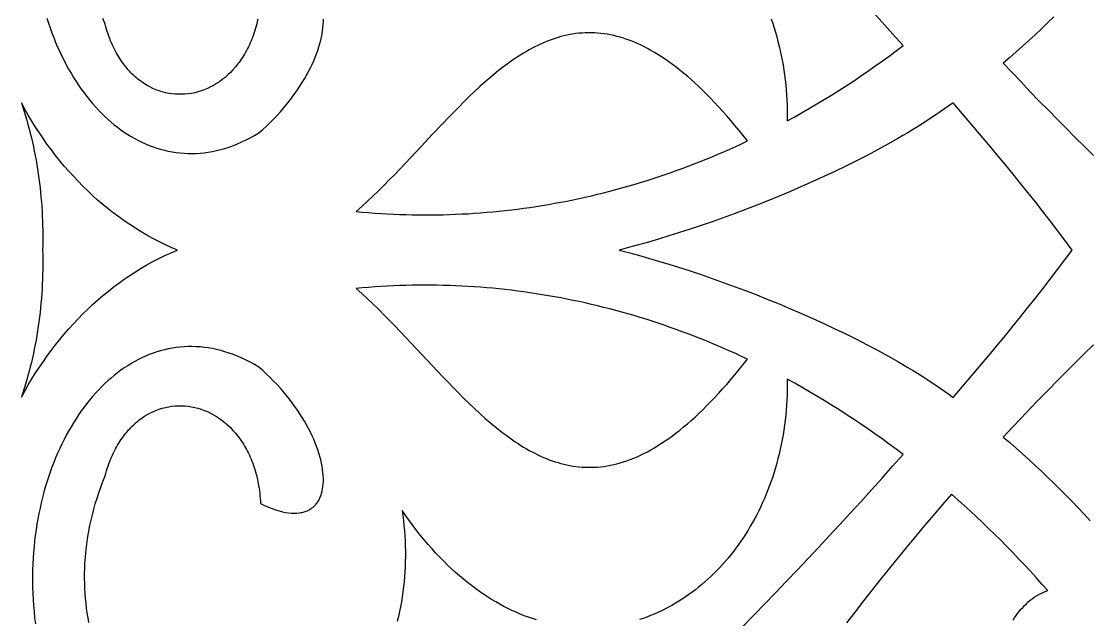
# Model space of a CAD drawing. Extents: x -4950 to -2150, y -1354 to 1346.
# Drawn here: x -3400.8 to -3193, y -1101.7 to -985.4 of the extents above; entities that cross this region are included whole.
import ezdxf

# ---------------------------------------------------------------- set-up
doc = ezdxf.new("R2010")
doc.units = 0
doc.layers.add('LAYER_1', color=18, linetype='CONTINUOUS')

msp = doc.modelspace()

# ---------------------------------------------------------------- linework, layer by layer
at = {"layer": 'LAYER_1'}
for points in [[(-3395.8, -984.79), (-3395.49, -985.76), (-3395.16, -986.72), (-3394.82, -987.67), (-3394.46, -988.6), (-3394.09, -989.52), (-3393.7, -990.42), (-3393.3, -991.31), (-3392.89, -992.18), (-3392.46, -993.04), (-3392.02, -993.89), (-3391.56, -994.72), (-3391.1, -995.53), (-3390.62, -996.32), (-3390.12, -997.1), (-3389.62, -997.86), (-3389.1, -998.6), (-3388.57, -999.33), (-3388.03, -1000.04), (-3387.48, -1000.72), (-3386.92, -1001.39), (-3386.35, -1002.04), (-3385.76, -1002.67), (-3385.17, -1003.29), (-3384.56, -1003.88), (-3383.95, -1004.45), (-3383.32, -1005), (-3382.69, -1005.52), (-3382.04, -1006.03), (-3381.39, -1006.51), (-3380.73, -1006.98), (-3380.06, -1007.42), (-3379.38, -1007.83), (-3378.69, -1008.23), (-3378, -1008.6), (-3377.3, -1008.94), (-3376.59, -1009.27), (-3375.87, -1009.56), (-3375.15, -1009.84), (-3374.41, -1010.08), (-3373.68, -1010.31), (-3372.93, -1010.5), (-3372.18, -1010.67), (-3371.43, -1010.82), (-3370.66, -1010.93), (-3369.9, -1011.02), (-3369.12, -1011.08), (-3368.34, -1011.12), (-3367.56, -1011.12), (-3366.77, -1011.1), (-3365.98, -1011.05), (-3365.19, -1010.97), (-3364.39, -1010.86), (-3363.58, -1010.72), (-3362.78, -1010.55), (-3361.97, -1010.35), (-3361.15, -1010.12), (-3360.34, -1009.86), (-3359.52, -1009.57), (-3358.7, -1009.24), (-3357.87, -1008.88), (-3357.05, -1008.49), (-3356.22, -1008.07), (-3355.39, -1007.62), (-3354.56, -1007.13), (-3353.81, -1006.46), (-3353.08, -1005.79), (-3352.37, -1005.11), (-3351.68, -1004.43), (-3351.02, -1003.73), (-3350.38, -1003.03), (-3349.77, -1002.33), (-3349.18, -1001.62), (-3348.61, -1000.91), (-3348.06, -1000.2), (-3347.54, -999.48), (-3347.04, -998.76), (-3346.56, -998.05), (-3346.11, -997.33), (-3345.68, -996.62), (-3345.27, -995.91), (-3344.89, -995.2), (-3344.53, -994.5), (-3344.2, -993.8), (-3343.89, -993.1), (-3343.6, -992.42), (-3343.34, -991.74), (-3343.1, -991.07), (-3342.88, -990.4), (-3342.69, -989.75), (-3342.52, -989.11), (-3342.37, -988.48), (-3342.25, -987.86), (-3342.16, -987.26), (-3342.09, -986.67), (-3342.04, -986.09), (-3342.01, -985.53), (-3342.01, -984.98)], [(-3354.78, -985), (-3354.88, -985.45), (-3354.98, -985.9), (-3355.1, -986.34), (-3355.22, -986.78), (-3355.34, -987.2), (-3355.48, -987.62), (-3355.62, -988.04), (-3355.76, -988.45), (-3355.91, -988.85), (-3356.07, -989.24), (-3356.24, -989.63), (-3356.41, -990), (-3356.58, -990.38), (-3356.77, -990.74), (-3356.95, -991.1), (-3357.15, -991.45), (-3357.34, -991.8), (-3357.55, -992.13), (-3357.75, -992.46), (-3357.97, -992.79), (-3358.19, -993.1), (-3358.41, -993.41), (-3358.64, -993.71), (-3359.1, -994.29), (-3359.59, -994.84), (-3360.09, -995.37), (-3360.61, -995.86), (-3361.14, -996.32), (-3361.68, -996.76), (-3362.24, -997.16), (-3362.81, -997.54), (-3363.39, -997.88), (-3363.98, -998.19), (-3364.58, -998.48), (-3365.18, -998.73), (-3365.8, -998.95), (-3366.41, -999.14), (-3367.04, -999.3), (-3367.67, -999.43), (-3368.3, -999.53), (-3368.93, -999.59), (-3369.57, -999.62), (-3370.2, -999.62), (-3370.84, -999.59), (-3371.47, -999.53), (-3372.1, -999.43), (-3372.73, -999.31), (-3373.36, -999.14), (-3373.98, -998.95), (-3374.59, -998.72), (-3375.2, -998.46), (-3375.8, -998.17), (-3376.39, -997.84), (-3376.68, -997.66), (-3376.97, -997.48), (-3377.25, -997.28), (-3377.54, -997.08), (-3377.82, -996.87), (-3378.1, -996.65), (-3378.37, -996.42), (-3378.64, -996.19), (-3378.91, -995.94), (-3379.18, -995.69), (-3379.44, -995.43), (-3379.69, -995.16), (-3379.95, -994.88), (-3380.2, -994.59), (-3380.44, -994.29), (-3380.69, -993.98), (-3380.92, -993.67), (-3381.16, -993.35), (-3381.39, -993.01), (-3381.61, -992.67), (-3381.83, -992.32), (-3382.04, -991.96), (-3382.25, -991.6), (-3382.46, -991.22), (-3382.66, -990.83), (-3382.85, -990.44), (-3383.04, -990.04), (-3383.22, -989.62), (-3383.4, -989.2), (-3383.57, -988.77), (-3383.74, -988.33), (-3383.9, -987.88), (-3384.05, -987.43), (-3384.2, -986.96), (-3384.34, -986.48), (-3384.48, -986), (-3384.91, -984.9)], [(-3254.91, -984.96), (-3254.61, -985.82), (-3254.33, -986.68), (-3254.07, -987.56), (-3253.81, -988.45), (-3253.58, -989.34), (-3253.35, -990.25), (-3253.14, -991.16), (-3252.94, -992.08), (-3252.76, -993.01), (-3252.6, -993.95), (-3252.44, -994.9), (-3252.31, -995.85), (-3252.19, -996.81), (-3252.08, -997.78), (-3251.99, -998.76), (-3251.92, -999.75), (-3251.86, -1000.74), (-3251.81, -1001.74), (-3251.79, -1002.75), (-3251.78, -1003.76), (-3251.78, -1004.78), (-3250.33, -1003.98), (-3248.88, -1003.17), (-3247.44, -1002.34), (-3246, -1001.5), (-3244.57, -1000.63), (-3243.14, -999.76), (-3241.72, -998.87), (-3240.31, -997.96), (-3238.9, -997.04), (-3237.5, -996.1), (-3236.11, -995.14), (-3234.72, -994.17), (-3233.34, -993.19), (-3231.97, -992.19), (-3230.6, -991.17), (-3229.24, -990.14), (-3231.28, -987.85), (-3233.32, -985.57), (-3235.37, -983.3)], [(-3199.93, -984.56), (-3201.13, -985.73), (-3202.34, -986.89), (-3203.56, -988.03), (-3204.79, -989.16), (-3206.02, -990.27), (-3207.27, -991.38), (-3208.51, -992.47), (-3209.77, -993.54), (-3208.04, -995.39), (-3206.3, -997.22), (-3204.56, -999.05), (-3202.81, -1000.86), (-3201.05, -1002.66), (-3199.29, -1004.45), (-3197.53, -1006.23), (-3195.75, -1008), (-3193.98, -1009.75), (-3192.19, -1011.5)], [(-3387.61, -1102.3), (-3387.78, -1101.38), (-3387.93, -1100.45), (-3388.07, -1099.52), (-3388.18, -1098.57), (-3388.28, -1097.62), (-3388.35, -1096.65), (-3388.41, -1095.68), (-3388.44, -1094.7), (-3388.46, -1093.72), (-3388.46, -1092.72), (-3388.43, -1091.72), (-3388.38, -1090.71), (-3388.31, -1089.7), (-3388.22, -1088.68), (-3388.11, -1087.65), (-3387.97, -1086.61), (-3387.82, -1085.57), (-3387.63, -1084.53), (-3387.43, -1083.47), (-3387.2, -1082.42), (-3386.95, -1081.35), (-3386.67, -1080.29), (-3386.37, -1079.21), (-3386.04, -1078.14), (-3385.69, -1077.06), (-3385.31, -1075.97), (-3384.91, -1074.88), (-3384.48, -1073.79), (-3384.34, -1073.3), (-3384.2, -1072.83), (-3384.05, -1072.36), (-3383.9, -1071.9), (-3383.74, -1071.45), (-3383.57, -1071.01), (-3383.4, -1070.58), (-3383.22, -1070.16), (-3383.04, -1069.75), (-3382.85, -1069.34), (-3382.66, -1068.95), (-3382.46, -1068.56), (-3382.25, -1068.19), (-3382.04, -1067.82), (-3381.83, -1067.46), (-3381.61, -1067.11), (-3381.39, -1066.77), (-3381.16, -1066.44), (-3380.92, -1066.11), (-3380.69, -1065.8), (-3380.44, -1065.49), (-3380.2, -1065.2), (-3379.95, -1064.91), (-3379.69, -1064.63), (-3379.44, -1064.36), (-3379.18, -1064.1), (-3378.91, -1063.84), (-3378.64, -1063.6), (-3378.37, -1063.36), (-3378.1, -1063.13), (-3377.82, -1062.91), (-3377.54, -1062.7), (-3377.25, -1062.5), (-3376.97, -1062.31), (-3376.39, -1061.95), (-3375.8, -1061.62), (-3375.2, -1061.32), (-3374.59, -1061.06), (-3373.98, -1060.83), (-3373.36, -1060.64), (-3372.73, -1060.48), (-3372.1, -1060.35), (-3371.47, -1060.25), (-3370.84, -1060.19), (-3370.2, -1060.16), (-3369.57, -1060.16), (-3368.93, -1060.19), (-3368.3, -1060.26), (-3367.67, -1060.36), (-3367.04, -1060.48), (-3366.41, -1060.64), (-3365.8, -1060.83), (-3365.18, -1061.06), (-3364.58, -1061.31), (-3363.98, -1061.59), (-3363.39, -1061.9), (-3362.81, -1062.25), (-3362.24, -1062.62), (-3361.68, -1063.03), (-3361.14, -1063.46), (-3360.61, -1063.92), (-3360.09, -1064.42), (-3359.59, -1064.94), (-3359.1, -1065.49), (-3358.64, -1066.07), (-3358.41, -1066.37), (-3358.19, -1066.68), (-3357.97, -1067), (-3357.75, -1067.32), (-3357.55, -1067.65), (-3357.34, -1067.99), (-3357.15, -1068.33), (-3356.95, -1068.68), (-3356.77, -1069.04), (-3356.58, -1069.41), (-3356.41, -1069.78), (-3356.24, -1070.16), (-3356.07, -1070.55), (-3355.91, -1070.94), (-3355.76, -1071.34), (-3355.62, -1071.75), (-3355.48, -1072.16), (-3355.34, -1072.58), (-3355.22, -1073.01), (-3355.1, -1073.44), (-3354.98, -1073.88), (-3354.88, -1074.33), (-3354.78, -1074.79), (-3354.69, -1075.25), (-3354.6, -1075.72), (-3354.52, -1076.19), (-3354.45, -1076.67), (-3354.39, -1077.16), (-3354.34, -1077.66), (-3354.29, -1078.16), (-3354.25, -1078.67), (-3354.22, -1079.18), (-3353.45, -1079.55), (-3352.71, -1079.87), (-3351.99, -1080.15), (-3351.3, -1080.39), (-3350.63, -1080.59), (-3349.99, -1080.76), (-3349.37, -1080.88), (-3348.78, -1080.97), (-3348.21, -1081.03), (-3347.67, -1081.04), (-3347.15, -1081.03), (-3346.66, -1080.98), (-3346.42, -1080.94), (-3346.19, -1080.9), (-3345.97, -1080.85), (-3345.75, -1080.79), (-3345.54, -1080.72), (-3345.33, -1080.64), (-3345.13, -1080.56), (-3344.94, -1080.47), (-3344.75, -1080.37), (-3344.57, -1080.27), (-3344.4, -1080.15), (-3344.23, -1080.03), (-3344.07, -1079.91), (-3343.91, -1079.78), (-3343.76, -1079.64), (-3343.62, -1079.49), (-3343.48, -1079.34), (-3343.35, -1079.18), (-3343.23, -1079.01), (-3343.11, -1078.84), (-3342.99, -1078.66), (-3342.89, -1078.48), (-3342.79, -1078.29), (-3342.69, -1078.09), (-3342.6, -1077.89), (-3342.52, -1077.68), (-3342.45, -1077.47), (-3342.38, -1077.25), (-3342.26, -1076.8), (-3342.16, -1076.33), (-3342.09, -1075.84), (-3342.04, -1075.33), (-3342.01, -1074.8), (-3342.01, -1074.26), (-3342.04, -1073.7), (-3342.09, -1073.12), (-3342.16, -1072.53), (-3342.25, -1071.92), (-3342.37, -1071.3), (-3342.52, -1070.67), (-3342.69, -1070.03), (-3342.88, -1069.38), (-3343.1, -1068.72), (-3343.34, -1068.05), (-3343.6, -1067.37), (-3343.89, -1066.68), (-3344.2, -1065.99), (-3344.53, -1065.29), (-3344.89, -1064.58), (-3345.27, -1063.88), (-3345.68, -1063.17), (-3346.11, -1062.45), (-3346.56, -1061.74), (-3347.04, -1061.02), (-3347.54, -1060.3), (-3348.06, -1059.59), (-3348.61, -1058.88), (-3349.18, -1058.16), (-3349.77, -1057.46), (-3350.38, -1056.75), (-3351.02, -1056.05), (-3351.68, -1055.36), (-3352.37, -1054.67), (-3353.08, -1053.99), (-3353.81, -1053.32), (-3354.56, -1052.66), (-3355.39, -1052.17), (-3356.22, -1051.71), (-3357.05, -1051.29), (-3357.87, -1050.9), (-3358.7, -1050.54), (-3359.52, -1050.22), (-3360.34, -1049.93), (-3361.15, -1049.66), (-3361.97, -1049.43), (-3362.78, -1049.23), (-3363.58, -1049.06), (-3364.39, -1048.92), (-3365.19, -1048.81), (-3365.98, -1048.73), (-3366.77, -1048.68), (-3367.56, -1048.66), (-3368.34, -1048.67), (-3369.12, -1048.7), (-3369.9, -1048.76), (-3370.66, -1048.85), (-3371.43, -1048.97), (-3372.18, -1049.11), (-3372.93, -1049.28), (-3373.68, -1049.48), (-3374.41, -1049.7), (-3375.15, -1049.95), (-3375.87, -1050.22), (-3376.59, -1050.52), (-3377.3, -1050.84), (-3378, -1051.19), (-3378.69, -1051.56), (-3379.38, -1051.95), (-3380.06, -1052.37), (-3380.73, -1052.81), (-3381.39, -1053.27), (-3382.04, -1053.76), (-3382.69, -1054.26), (-3383.32, -1054.79), (-3383.95, -1055.34), (-3384.56, -1055.91), (-3385.17, -1056.5), (-3385.76, -1057.11), (-3386.35, -1057.74), (-3386.92, -1058.39), (-3387.48, -1059.06), (-3388.03, -1059.75), (-3388.57, -1060.46), (-3389.1, -1061.18), (-3389.62, -1061.92), (-3390.12, -1062.68), (-3390.62, -1063.46), (-3391.1, -1064.26), (-3391.56, -1065.07), (-3392.02, -1065.9), (-3392.46, -1066.74), (-3392.89, -1067.6), (-3393.3, -1068.47), (-3393.7, -1069.36), (-3394.09, -1070.27), (-3394.46, -1071.19), (-3394.82, -1072.12), (-3395.16, -1073.07), (-3395.49, -1074.02), (-3395.8, -1075), (-3396.1, -1075.98), (-3396.38, -1076.98), (-3396.65, -1077.99), (-3396.9, -1079.01), (-3397.13, -1080.04), (-3397.35, -1081.08), (-3397.55, -1082.14), (-3397.73, -1083.2), (-3397.9, -1084.28), (-3398.05, -1085.36), (-3398.18, -1086.45), (-3398.29, -1087.56), (-3398.39, -1088.67), (-3398.46, -1089.78), (-3398.52, -1090.91), (-3398.56, -1092.05), (-3398.58, -1093.19), (-3398.58, -1094.34), (-3398.57, -1095.49), (-3398.53, -1096.66), (-3398.47, -1097.83), (-3398.39, -1099), (-3398.29, -1100.18), (-3398.18, -1101.36), (-3398.04, -1102.55)], [(-3192.19, -1048.29), (-3193.98, -1050.03), (-3195.75, -1051.79), (-3197.53, -1053.56), (-3199.29, -1055.34), (-3201.05, -1057.13), (-3202.81, -1058.93), (-3204.56, -1060.74), (-3206.3, -1062.56), (-3208.04, -1064.4), (-3209.77, -1066.24), (-3208.51, -1067.32), (-3207.27, -1068.41), (-3206.02, -1069.51), (-3204.79, -1070.63), (-3203.56, -1071.76), (-3202.34, -1072.9), (-3201.13, -1074.05), (-3199.93, -1075.22), (-3198.73, -1076.4), (-3197.54, -1077.6), (-3196.35, -1078.8), (-3195.18, -1080.02), (-3194.01, -1081.26), (-3192.85, -1082.5)], [(-3260.4, -1103.06), (-3258.29, -1100.89), (-3256.18, -1098.71), (-3254.07, -1096.53), (-3251.97, -1094.34), (-3249.88, -1092.14), (-3247.79, -1089.93), (-3245.71, -1087.71), (-3243.63, -1085.48), (-3241.56, -1083.24), (-3239.49, -1081), (-3237.43, -1078.75), (-3235.37, -1076.48), (-3233.32, -1074.21), (-3231.28, -1071.93), (-3229.24, -1069.65), (-3230.6, -1068.62), (-3231.97, -1067.6), (-3233.34, -1066.6), (-3234.72, -1065.61), (-3236.11, -1064.64), (-3237.5, -1063.69), (-3238.9, -1062.75), (-3240.31, -1061.83), (-3241.72, -1060.92), (-3243.14, -1060.03), (-3244.57, -1059.15), (-3246, -1058.29), (-3247.44, -1057.45), (-3248.88, -1056.62), (-3250.33, -1055.8), (-3251.78, -1055.01), (-3251.78, -1056.03), (-3251.79, -1057.04), (-3251.81, -1058.05), (-3251.86, -1059.05), (-3251.92, -1060.04), (-3251.99, -1061.02), (-3252.08, -1062), (-3252.19, -1062.97), (-3252.31, -1063.93), (-3252.44, -1064.89), (-3252.6, -1065.83), (-3252.76, -1066.77), (-3252.94, -1067.7), (-3253.14, -1068.62), (-3253.35, -1069.54), (-3253.58, -1070.44), (-3253.81, -1071.34), (-3254.07, -1072.22), (-3254.33, -1073.1), (-3254.61, -1073.97), (-3254.91, -1074.83), (-3255.21, -1075.68), (-3255.53, -1076.52), (-3255.86, -1077.35), (-3256.21, -1078.16), (-3256.56, -1078.97), (-3256.93, -1079.77), (-3257.31, -1080.56), (-3257.71, -1081.34), (-3258.11, -1082.1), (-3258.53, -1082.86), (-3258.96, -1083.6), (-3259.4, -1084.34), (-3259.85, -1085.06), (-3260.31, -1085.77), (-3260.78, -1086.47), (-3261.26, -1087.15), (-3261.76, -1087.83), (-3262.26, -1088.49), (-3262.77, -1089.14), (-3263.3, -1089.78), (-3263.83, -1090.41), (-3264.37, -1091.02), (-3264.92, -1091.62), (-3265.48, -1092.2), (-3266.05, -1092.78), (-3266.63, -1093.34), (-3267.22, -1093.88), (-3267.81, -1094.41), (-3268.42, -1094.93), (-3269.03, -1095.44), (-3269.65, -1095.93), (-3270.28, -1096.41), (-3270.91, -1096.87), (-3271.55, -1097.31), (-3272.2, -1097.75), (-3272.86, -1098.17), (-3273.53, -1098.57), (-3274.2, -1098.96), (-3274.87, -1099.33), (-3275.56, -1099.69), (-3276.25, -1100.03), (-3276.94, -1100.35), (-3277.64, -1100.66), (-3278.35, -1100.96), (-3279.06, -1101.23), (-3279.78, -1101.49), (-3280.5, -1101.74)], [(-3207.85, -1101.83), (-3207.57, -1101.39), (-3207.27, -1100.95), (-3206.96, -1100.53), (-3206.64, -1100.13), (-3206.31, -1099.73), (-3205.97, -1099.35), (-3205.62, -1098.99), (-3205.26, -1098.64), (-3204.89, -1098.3), (-3204.51, -1097.98), (-3204.12, -1097.68), (-3203.72, -1097.4), (-3203.31, -1097.13), (-3202.89, -1096.88), (-3202.46, -1096.65), (-3202.02, -1096.44), (-3201.58, -1096.25), (-3201.12, -1096.08), (-3202.24, -1094.82), (-3203.36, -1093.57), (-3204.49, -1092.33), (-3205.63, -1091.1), (-3206.77, -1089.89), (-3207.92, -1088.69), (-3209.08, -1087.5), (-3210.25, -1086.32), (-3211.42, -1085.16), (-3212.6, -1084), (-3213.78, -1082.86), (-3214.98, -1081.74), (-3216.18, -1080.62), (-3217.38, -1079.52), (-3218.59, -1078.43), (-3219.81, -1077.36), (-3221.57, -1079.37), (-3223.32, -1081.4), (-3225.06, -1083.44), (-3226.78, -1085.49), (-3228.5, -1087.56), (-3230.21, -1089.63), (-3231.91, -1091.72), (-3233.59, -1093.83), (-3235.27, -1095.94), (-3236.93, -1098.07), (-3238.59, -1100.21), (-3240.23, -1102.37)], [(-3300.54, -1101.81), (-3301.34, -1101.55), (-3302.13, -1101.27), (-3302.93, -1100.97), (-3303.72, -1100.65), (-3304.52, -1100.31), (-3305.32, -1099.95), (-3306.11, -1099.56), (-3306.91, -1099.16), (-3307.7, -1098.73), (-3308.49, -1098.28), (-3309.28, -1097.81), (-3310.07, -1097.32), (-3310.86, -1096.8), (-3311.65, -1096.26), (-3312.43, -1095.7), (-3313.21, -1095.12), (-3313.99, -1094.51), (-3314.77, -1093.88), (-3315.54, -1093.22), (-3316.31, -1092.55), (-3317.08, -1091.85), (-3317.85, -1091.12), (-3318.61, -1090.38), (-3319.37, -1089.6), (-3320.12, -1088.81), (-3320.87, -1087.99), (-3321.62, -1087.14), (-3322.36, -1086.27), (-3323.1, -1085.38), (-3323.83, -1084.46), (-3324.56, -1083.52), (-3325.28, -1082.55), (-3326, -1081.55), (-3326.71, -1080.53), (-3326.57, -1081.52), (-3326.44, -1082.51), (-3326.33, -1083.5), (-3326.24, -1084.49), (-3326.17, -1085.48), (-3326.11, -1086.47), (-3326.07, -1087.46), (-3326.05, -1088.46), (-3326.05, -1089.45), (-3326.07, -1090.44), (-3326.1, -1091.43), (-3326.16, -1092.41), (-3326.23, -1093.4), (-3326.31, -1094.38), (-3326.42, -1095.36), (-3326.54, -1096.33), (-3326.68, -1097.3), (-3326.84, -1098.27), (-3327.01, -1099.23), (-3327.2, -1100.19), (-3327.41, -1101.14), (-3327.64, -1102.08)]]:
    msp.add_lwpolyline(points, dxfattribs=at)
for points in [[(-3335.65, -1022.41), (-3334.44, -1022.52), (-3333.23, -1022.62), (-3332.02, -1022.72), (-3330.81, -1022.79), (-3329.6, -1022.86), (-3328.38, -1022.92), (-3327.17, -1022.97), (-3325.96, -1023.01), (-3324.75, -1023.04), (-3323.54, -1023.05), (-3322.33, -1023.06), (-3321.12, -1023.06), (-3319.91, -1023.04), (-3318.7, -1023.02), (-3317.49, -1022.98), (-3316.28, -1022.94), (-3315.07, -1022.88), (-3313.86, -1022.82), (-3312.66, -1022.74), (-3311.45, -1022.65), (-3310.24, -1022.56), (-3309.04, -1022.45), (-3307.83, -1022.33), (-3306.63, -1022.2), (-3305.43, -1022.07), (-3304.22, -1021.92), (-3303.02, -1021.76), (-3301.82, -1021.59), (-3300.62, -1021.41), (-3299.42, -1021.22), (-3298.22, -1021.02), (-3297.03, -1020.81), (-3295.83, -1020.59), (-3294.64, -1020.36), (-3293.44, -1020.12), (-3292.25, -1019.86), (-3291.06, -1019.6), (-3289.87, -1019.33), (-3288.68, -1019.05), (-3287.5, -1018.76), (-3286.31, -1018.45), (-3285.13, -1018.14), (-3283.94, -1017.82), (-3282.76, -1017.48), (-3281.58, -1017.14), (-3280.4, -1016.79), (-3279.23, -1016.42), (-3278.05, -1016.05), (-3276.88, -1015.67), (-3275.71, -1015.27), (-3274.54, -1014.87), (-3273.37, -1014.45), (-3272.21, -1014.03), (-3271.04, -1013.59), (-3269.88, -1013.15), (-3268.72, -1012.69), (-3267.56, -1012.23), (-3266.41, -1011.75), (-3265.25, -1011.27), (-3264.1, -1010.77), (-3262.95, -1010.27), (-3261.8, -1009.75), (-3260.66, -1009.23), (-3259.52, -1008.69), (-3260.34, -1007.65), (-3261.15, -1006.64), (-3261.96, -1005.66), (-3262.77, -1004.71), (-3263.56, -1003.79), (-3264.35, -1002.89), (-3265.14, -1002.03), (-3265.92, -1001.19), (-3266.69, -1000.39), (-3267.46, -999.61), (-3268.22, -998.86), (-3268.97, -998.13), (-3269.72, -997.43), (-3270.47, -996.76), (-3271.2, -996.12), (-3271.94, -995.5), (-3272.66, -994.91), (-3273.39, -994.34), (-3274.1, -993.8), (-3274.81, -993.28), (-3275.52, -992.79), (-3276.22, -992.33), (-3276.92, -991.88), (-3277.61, -991.46), (-3278.29, -991.07), (-3278.97, -990.7), (-3279.65, -990.35), (-3280.32, -990.02), (-3280.99, -989.72), (-3281.65, -989.44), (-3282.31, -989.18), (-3282.96, -988.94), (-3283.61, -988.72), (-3284.26, -988.52), (-3284.9, -988.35), (-3285.54, -988.19), (-3286.17, -988.06), (-3286.8, -987.94), (-3287.42, -987.85), (-3288.05, -987.77), (-3288.66, -987.71), (-3289.28, -987.68), (-3289.89, -987.65), (-3290.49, -987.65), (-3291.09, -987.67), (-3291.69, -987.7), (-3292.29, -987.75), (-3292.88, -987.82), (-3293.47, -987.9), (-3294.06, -988), (-3294.64, -988.12), (-3295.22, -988.25), (-3295.8, -988.4), (-3296.37, -988.56), (-3296.94, -988.74), (-3297.51, -988.93), (-3298.08, -989.14), (-3298.64, -989.36), (-3299.2, -989.59), (-3299.76, -989.84), (-3300.32, -990.1), (-3300.87, -990.37), (-3301.42, -990.66), (-3301.97, -990.96), (-3302.52, -991.27), (-3303.06, -991.59), (-3303.61, -991.93), (-3304.15, -992.27), (-3304.69, -992.63), (-3305.22, -992.99), (-3305.76, -993.37), (-3306.29, -993.76), (-3307.35, -994.56), (-3308.41, -995.4), (-3309.46, -996.27), (-3310.51, -997.17), (-3311.55, -998.11), (-3312.59, -999.07), (-3313.63, -1000.05), (-3314.66, -1001.06), (-3315.69, -1002.09), (-3316.73, -1003.14), (-3317.75, -1004.2), (-3318.78, -1005.28), (-3320.84, -1007.46), (-3322.91, -1009.67), (-3324.98, -1011.88), (-3327.07, -1014.09), (-3328.12, -1015.18), (-3329.18, -1016.26), (-3330.24, -1017.33), (-3331.31, -1018.38), (-3332.38, -1019.42), (-3333.46, -1020.44), (-3334.55, -1021.44)], [(-3400.76, -1058.49), (-3400.09, -1057.3), (-3399.41, -1056.11), (-3398.71, -1054.94), (-3397.99, -1053.79), (-3397.25, -1052.66), (-3396.48, -1051.54), (-3395.71, -1050.44), (-3394.91, -1049.36), (-3394.09, -1048.29), (-3393.26, -1047.25), (-3392.4, -1046.22), (-3391.53, -1045.21), (-3390.64, -1044.23), (-3389.73, -1043.26), (-3388.8, -1042.32), (-3387.86, -1041.4), (-3386.9, -1040.5), (-3385.92, -1039.62), (-3384.92, -1038.76), (-3383.9, -1037.93), (-3382.87, -1037.12), (-3381.82, -1036.33), (-3380.75, -1035.57), (-3379.67, -1034.84), (-3378.57, -1034.13), (-3377.45, -1033.44), (-3376.32, -1032.78), (-3375.17, -1032.15), (-3374, -1031.54), (-3372.82, -1030.97), (-3371.62, -1030.41), (-3370.4, -1029.89), (-3371.62, -1029.37), (-3372.82, -1028.82), (-3374, -1028.24), (-3375.17, -1027.64), (-3376.32, -1027), (-3377.45, -1026.34), (-3378.57, -1025.66), (-3379.67, -1024.95), (-3380.75, -1024.21), (-3381.82, -1023.45), (-3382.87, -1022.67), (-3383.9, -1021.86), (-3384.92, -1021.02), (-3385.92, -1020.17), (-3386.9, -1019.29), (-3387.86, -1018.39), (-3388.8, -1017.47), (-3389.73, -1016.52), (-3390.64, -1015.56), (-3391.53, -1014.57), (-3392.4, -1013.56), (-3393.26, -1012.54), (-3394.09, -1011.49), (-3394.91, -1010.43), (-3395.71, -1009.35), (-3396.48, -1008.25), (-3397.25, -1007.13), (-3397.99, -1005.99), (-3398.71, -1004.84), (-3399.41, -1003.67), (-3400.09, -1002.49), (-3400.76, -1001.29), (-3400.48, -1002.12), (-3400.21, -1002.96), (-3399.96, -1003.79), (-3399.71, -1004.64), (-3399.47, -1005.48), (-3399.24, -1006.33), (-3399.02, -1007.19), (-3398.81, -1008.05), (-3398.61, -1008.91), (-3398.42, -1009.78), (-3398.24, -1010.65), (-3398.07, -1011.52), (-3397.9, -1012.4), (-3397.75, -1013.29), (-3397.61, -1014.17), (-3397.47, -1015.07), (-3397.35, -1015.96), (-3397.23, -1016.86), (-3397.13, -1017.77), (-3397.03, -1018.67), (-3396.95, -1019.59), (-3396.87, -1020.5), (-3396.8, -1021.42), (-3396.74, -1022.35), (-3396.69, -1023.28), (-3396.65, -1024.21), (-3396.63, -1025.15), (-3396.61, -1026.09), (-3396.6, -1027.03), (-3396.59, -1027.98), (-3396.6, -1028.93), (-3396.62, -1029.89), (-3396.6, -1030.85), (-3396.59, -1031.8), (-3396.6, -1032.75), (-3396.61, -1033.7), (-3396.63, -1034.64), (-3396.65, -1035.58), (-3396.69, -1036.51), (-3396.74, -1037.44), (-3396.8, -1038.36), (-3396.87, -1039.28), (-3396.95, -1040.2), (-3397.03, -1041.11), (-3397.13, -1042.02), (-3397.23, -1042.92), (-3397.35, -1043.82), (-3397.47, -1044.72), (-3397.61, -1045.61), (-3397.75, -1046.5), (-3397.9, -1047.38), (-3398.07, -1048.26), (-3398.24, -1049.14), (-3398.42, -1050.01), (-3398.61, -1050.87), (-3398.81, -1051.74), (-3399.02, -1052.6), (-3399.24, -1053.45), (-3399.47, -1054.3), (-3399.71, -1055.15), (-3399.96, -1055.99), (-3400.21, -1056.83), (-3400.48, -1057.66)], [(-3219.51, -1058.53), (-3216.57, -1055.11), (-3213.65, -1051.66), (-3212.19, -1049.92), (-3210.74, -1048.17), (-3209.29, -1046.41), (-3207.84, -1044.64), (-3206.39, -1042.86), (-3204.95, -1041.06), (-3203.51, -1039.24), (-3202.08, -1037.41), (-3200.65, -1035.56), (-3199.22, -1033.69), (-3197.79, -1031.8), (-3196.37, -1029.89), (-3197.79, -1027.98), (-3199.22, -1026.09), (-3200.65, -1024.22), (-3202.08, -1022.37), (-3203.51, -1020.54), (-3204.95, -1018.73), (-3206.39, -1016.93), (-3207.84, -1015.14), (-3209.29, -1013.37), (-3210.74, -1011.61), (-3212.19, -1009.86), (-3213.65, -1008.13), (-3216.57, -1004.68), (-3219.51, -1001.26), (-3220.33, -1001.85), (-3221.16, -1002.45), (-3222.01, -1003.04), (-3222.87, -1003.62), (-3223.75, -1004.21), (-3224.64, -1004.79), (-3225.55, -1005.37), (-3226.47, -1005.94), (-3227.39, -1006.51), (-3228.34, -1007.08), (-3229.29, -1007.65), (-3230.25, -1008.21), (-3232.21, -1009.32), (-3234.21, -1010.41), (-3236.24, -1011.49), (-3238.31, -1012.55), (-3240.4, -1013.59), (-3242.52, -1014.61), (-3244.66, -1015.61), (-3246.81, -1016.59), (-3248.98, -1017.55), (-3251.16, -1018.49), (-3253.34, -1019.41), (-3255.53, -1020.3), (-3257.72, -1021.17), (-3259.91, -1022.01), (-3262.08, -1022.83), (-3264.25, -1023.62), (-3266.4, -1024.38), (-3268.53, -1025.11), (-3270.64, -1025.82), (-3272.73, -1026.5), (-3274.78, -1027.14), (-3276.8, -1027.76), (-3278.79, -1028.34), (-3280.74, -1028.89), (-3282.64, -1029.41), (-3284.5, -1029.89), (-3282.64, -1030.38), (-3280.74, -1030.89), (-3278.79, -1031.44), (-3276.8, -1032.03), (-3274.78, -1032.64), (-3272.73, -1033.29), (-3270.64, -1033.96), (-3268.53, -1034.67), (-3266.4, -1035.41), (-3264.25, -1036.17), (-3262.08, -1036.96), (-3259.91, -1037.78), (-3257.72, -1038.62), (-3255.53, -1039.49), (-3253.34, -1040.38), (-3251.16, -1041.29), (-3248.98, -1042.23), (-3246.81, -1043.19), (-3244.66, -1044.17), (-3242.52, -1045.18), (-3240.4, -1046.2), (-3238.31, -1047.24), (-3236.24, -1048.3), (-3234.21, -1049.37), (-3232.21, -1050.47), (-3230.25, -1051.58), (-3229.29, -1052.14), (-3228.34, -1052.7), (-3227.39, -1053.27), (-3226.47, -1053.84), (-3225.55, -1054.42), (-3224.64, -1054.99), (-3223.75, -1055.58), (-3222.87, -1056.16), (-3222.01, -1056.75), (-3221.16, -1057.34), (-3220.33, -1057.93)], [(-3335.65, -1037.37), (-3334.55, -1038.35), (-3333.46, -1039.34), (-3332.38, -1040.36), (-3331.31, -1041.4), (-3330.24, -1042.46), (-3329.18, -1043.53), (-3328.12, -1044.61), (-3327.07, -1045.7), (-3324.98, -1047.9), (-3322.91, -1050.12), (-3320.84, -1052.33), (-3318.78, -1054.51), (-3317.75, -1055.58), (-3316.73, -1056.65), (-3315.69, -1057.69), (-3314.66, -1058.72), (-3313.63, -1059.73), (-3312.59, -1060.72), (-3311.55, -1061.68), (-3310.51, -1062.61), (-3309.46, -1063.52), (-3308.41, -1064.39), (-3307.35, -1065.23), (-3306.82, -1065.63), (-3306.29, -1066.03), (-3305.76, -1066.42), (-3305.22, -1066.79), (-3304.69, -1067.16), (-3304.15, -1067.51), (-3303.61, -1067.86), (-3303.06, -1068.19), (-3302.52, -1068.52), (-3301.97, -1068.83), (-3301.42, -1069.12), (-3300.87, -1069.41), (-3300.32, -1069.68), (-3299.76, -1069.95), (-3299.2, -1070.19), (-3298.64, -1070.43), (-3298.08, -1070.65), (-3297.51, -1070.85), (-3296.94, -1071.05), (-3296.37, -1071.22), (-3295.8, -1071.39), (-3295.22, -1071.53), (-3294.64, -1071.67), (-3294.06, -1071.78), (-3293.47, -1071.88), (-3292.88, -1071.97), (-3292.29, -1072.03), (-3291.69, -1072.08), (-3291.09, -1072.12), (-3290.49, -1072.13), (-3289.89, -1072.13), (-3289.28, -1072.11), (-3288.66, -1072.07), (-3288.05, -1072.01), (-3287.42, -1071.94), (-3286.8, -1071.84), (-3286.17, -1071.73), (-3285.54, -1071.59), (-3284.9, -1071.44), (-3284.26, -1071.26), (-3283.61, -1071.06), (-3282.96, -1070.85), (-3282.31, -1070.61), (-3281.65, -1070.35), (-3280.99, -1070.07), (-3280.32, -1069.76), (-3279.65, -1069.44), (-3278.97, -1069.09), (-3278.29, -1068.72), (-3277.61, -1068.32), (-3276.92, -1067.9), (-3276.22, -1067.46), (-3275.52, -1066.99), (-3274.81, -1066.5), (-3274.1, -1065.98), (-3273.39, -1065.44), (-3272.66, -1064.88), (-3271.94, -1064.28), (-3271.2, -1063.67), (-3270.47, -1063.02), (-3269.72, -1062.35), (-3268.97, -1061.65), (-3268.22, -1060.93), (-3267.46, -1060.18), (-3266.69, -1059.4), (-3265.92, -1058.59), (-3265.14, -1057.75), (-3264.35, -1056.89), (-3263.56, -1056), (-3262.77, -1055.08), (-3261.96, -1054.12), (-3261.15, -1053.14), (-3260.34, -1052.13), (-3259.52, -1051.09), (-3260.66, -1050.56), (-3261.8, -1050.03), (-3262.95, -1049.52), (-3264.1, -1049.01), (-3265.25, -1048.51), (-3266.41, -1048.03), (-3267.56, -1047.55), (-3268.72, -1047.09), (-3269.88, -1046.64), (-3271.04, -1046.19), (-3272.21, -1045.76), (-3273.37, -1045.33), (-3274.54, -1044.92), (-3275.71, -1044.51), (-3276.88, -1044.12), (-3278.05, -1043.73), (-3279.23, -1043.36), (-3280.4, -1043), (-3281.58, -1042.64), (-3282.76, -1042.3), (-3283.94, -1041.97), (-3285.13, -1041.64), (-3286.31, -1041.33), (-3287.5, -1041.03), (-3288.68, -1040.74), (-3289.87, -1040.45), (-3291.06, -1040.18), (-3292.25, -1039.92), (-3293.44, -1039.67), (-3294.64, -1039.43), (-3295.83, -1039.2), (-3297.03, -1038.98), (-3298.22, -1038.77), (-3299.42, -1038.57), (-3300.62, -1038.38), (-3301.82, -1038.2), (-3303.02, -1038.03), (-3304.22, -1037.87), (-3305.43, -1037.72), (-3306.63, -1037.58), (-3307.83, -1037.45), (-3309.04, -1037.33), (-3310.24, -1037.23), (-3311.45, -1037.13), (-3312.66, -1037.04), (-3313.86, -1036.97), (-3315.07, -1036.9), (-3316.28, -1036.85), (-3317.49, -1036.8), (-3318.7, -1036.77), (-3319.91, -1036.74), (-3321.12, -1036.73), (-3322.33, -1036.72), (-3323.54, -1036.73), (-3324.75, -1036.75), (-3325.96, -1036.77), (-3327.17, -1036.81), (-3328.38, -1036.86), (-3329.6, -1036.92), (-3330.81, -1036.99), (-3332.02, -1037.07), (-3333.23, -1037.16), (-3334.44, -1037.26)]]:
    msp.add_lwpolyline(points, close=True, dxfattribs=at)

doc.saveas('drawing.dxf')
